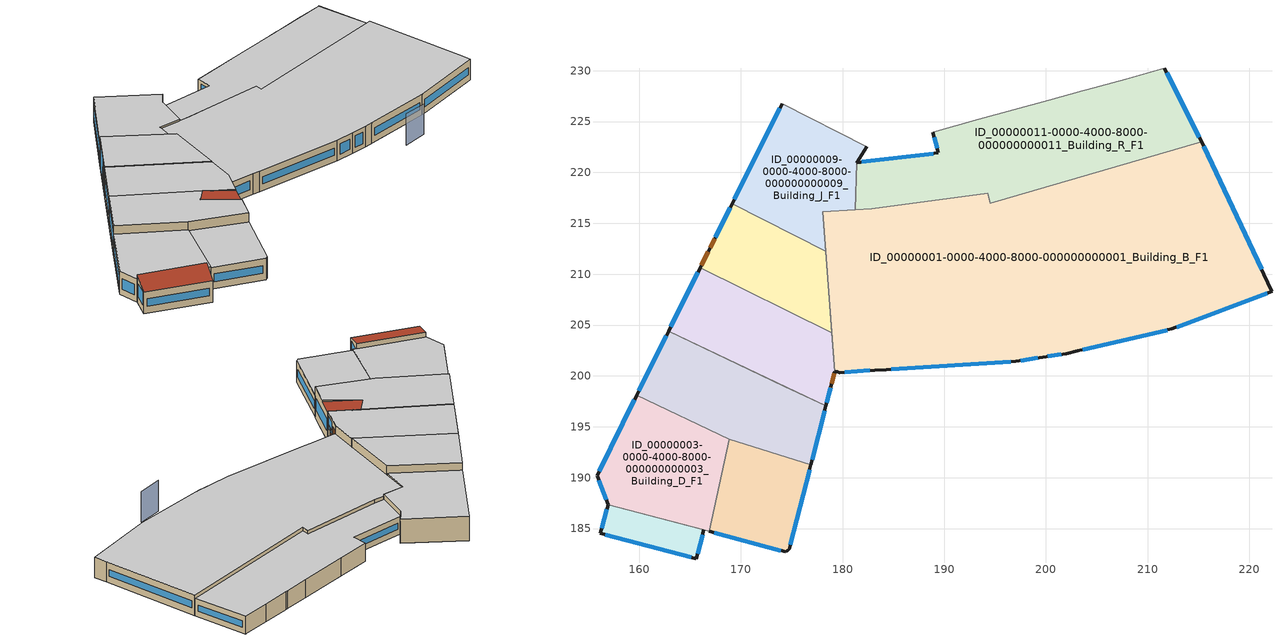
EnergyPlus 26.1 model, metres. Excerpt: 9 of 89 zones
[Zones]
ID_00000004-0000-4000-8000-000000000004_Building_E_F1
 floor ground (FLOOR_CONSTRUCTION_BE_MFH_01_EXISTING): 166.92,184.71 168.33,191.34 168.85,193.78 176.88,191.27 175.39,185.41 174.75,182.94 174.6,182.82 174.51,182.79 174.45,182.79 174.42,182.7 z4.11
 wall outside (WALL_CONSTRUCTION_BE_MFH_01_EXISTING): 166.92,184.71 174.42,182.7 174.45,182.79 174.51,182.79 174.6,182.82 174.75,182.94 176.88,191.27 z4.11:7.61
 wall adiabatic (WALL_CONSTRUCTION_BE_MFH_01_EXISTING): 176.88,191.27 168.85,193.78 166.92,184.71 z4.11:7.61
 window (WINDOW_CONSTRUCTION_BE_MFH_01_EXISTING): 167.41,184.58 173.94,182.83 z5.24:6.49; 174.88,183.42 176.76,190.79 z5.25:6.48
 ceiling to ID_00000004-0000-4000-8000-000000000004_Building_E_F2 (FLOOR_CONSTRUCTION_BE_MFH_01_EXISTING): 166.92,184.71 174.42,182.7 174.45,182.79 174.51,182.79 174.6,182.82 174.75,182.94 176.88,191.27 168.85,193.78 z7.61
ID_0000000b-0000-4000-8000-00000000000b_Building_L_F1
 floor ground (FLOOR_CONSTRUCTION_BE_TH_01_EXISTING): 159.76,198.09 162.9,204.39 178.36,197.05 176.88,191.27 168.85,193.78 167.84,194.26 z3.97
 wall outside (WALL_CONSTRUCTION_BE_TH_01_EXISTING): 162.9,204.39 159.76,198.09 z3.97:9.08; 176.88,191.27,9.08 176.88,191.27,3.97 178.36,197.05,3.97 178.36,197.05,8.82 177.7,194.45,8.79 177.7,194.45,9.08
 wall adiabatic (WALL_CONSTRUCTION_BE_TH_01_EXISTING): 159.76,198.09 168.85,193.78 176.88,191.27 z3.97:9.08; 174.24,199,9.08 174.24,199,9.06 178.36,197.05,8.82 178.36,197.05,3.97 162.9,204.39,3.97 162.9,204.39,9.08
 window (WINDOW_CONSTRUCTION_BE_TH_01_EXISTING): 162.68,203.94 159.99,198.54 z5.6:7.45; 177.01,191.75 178.24,196.56 z5.57:7.48
 ceiling to ID_0000000b-0000-4000-8000-00000000000b_Building_L_F2 (FLOOR_CONSTRUCTION_BE_TH_01_EXISTING): 159.76,198.09 168.85,193.78 176.88,191.27 177.7,194.45 172.91,197.26 174.24,199 162.9,204.39 z9.08
 roof outside (ROOF_CONSTRUCTION_BE_TH_01_EXISTING): 172.91,197.26,9.08 177.7,194.45,8.79 178.36,197.05,8.82 174.24,199,9.06
ID_00000001-0000-4000-8000-000000000001_Building_B_F1
 floor ground (FLOOR_CONSTRUCTION_BE_TH_01_EXISTING): 178.04,216.14 181.27,216.35 182.87,216.45 194.3,217.95 194.52,216.97 199.23,218.34 215.3,223.03 221.42,210.01 222.22,208.32 221.37,208 212.39,204.62 201.99,202.2 199.69,201.84 197.02,201.42 192.43,201.13 189.69,200.96 184.3,200.62 183.16,200.57 179.71,200.32 179.51,200.4 179.23,200.43 179.01,203.39 178.94,204.24 z4.26
 wall outside (WALL_CONSTRUCTION_BE_TH_01_EXISTING): 179.23,200.43 179.51,200.4 179.71,200.32 183.16,200.57 184.3,200.62 197.02,201.42 199.69,201.84 201.99,202.2 203.15,202.47 212.39,204.62 222.22,208.32 221.42,210.01 215.3,223.03 z4.26:7.63
 wall adiabatic (WALL_CONSTRUCTION_BE_TH_01_EXISTING): 215.3,223.03 194.52,216.97 194.3,217.95 182.87,216.45 181.27,216.35 178.04,216.14 179.23,200.43 z4.26:7.63
 window (WINDOW_CONSTRUCTION_BE_TH_01_EXISTING): 184.8,200.65 196.52,201.39 / 221.21,210.46 215.51,222.58 z5.38:6.51; 180.21,200.36 182.66,200.54 z5.21:6.68; 203.63,202.58 211.9,204.51 z5.36:6.53; 200.19,201.92 201.49,202.12 z5.03:6.86; 197.51,201.5 199.2,201.76 z5.12:6.77; 212.85,204.8 221.75,208.14 z5.37:6.52
 ceiling to ID_00000001-0000-4000-8000-000000000001_Building_B_F2 (FLOOR_CONSTRUCTION_BE_TH_01_EXISTING): 178.04,216.14 179.23,200.43 179.51,200.4 179.71,200.32 183.16,200.57 184.3,200.62 197.02,201.42 199.69,201.84 201.99,202.2 212.39,204.62 222.22,208.32 221.42,210.01 215.3,223.03 194.52,216.97 194.3,217.95 182.87,216.45 181.27,216.35 z7.63
ID_00000011-0000-4000-8000-000000000011_Building_R_F1
 floor ground (FLOOR_CONSTRUCTION_BE_TH_01_EXISTING): 181.27,216.35 181.4,220.97 189.42,221.92 188.87,223.95 211.65,230.24 215.3,223.03 199.23,218.34 194.52,216.97 194.3,217.95 182.87,216.45 z4.19
 wall outside (WALL_CONSTRUCTION_BE_TH_01_EXISTING): 188.87,223.95 189.42,221.92 181.4,220.97 / 215.3,223.03 211.65,230.24 z4.19:7.12
 wall adiabatic (WALL_CONSTRUCTION_BE_TH_01_EXISTING): 181.4,220.97 181.27,216.35 182.87,216.45 194.3,217.95 194.52,216.97 215.3,223.03 / 211.65,230.24 207.83,229.18 204,228.13 203.59,228.02 200.27,227.1 193.41,225.21 188.87,223.95 z4.19:7.12
 window (WINDOW_CONSTRUCTION_BE_TH_01_EXISTING): 188.92,221.86 181.89,221.03 / 215.07,223.48 211.87,229.79 z5.14:6.17; 189,223.47 189.29,222.4 z4.79:6.52
 ceiling to ID_00000011-0000-4000-8000-000000000011_Building_R_F2 (FLOOR_CONSTRUCTION_BE_TH_01_EXISTING): 181.27,216.35 182.87,216.45 194.3,217.95 194.52,216.97 215.3,223.03 211.65,230.24 188.87,223.95 189.42,221.92 181.4,220.97 z7.12
ID_00000009-0000-4000-8000-000000000009_Building_J_F1
 floor ground (FLOOR_CONSTRUCTION_BE_TH_01_EXISTING): 169.15,216.93 174.07,226.78 180.6,223.42 182.39,222.5 182.12,222.09 181.4,220.97 181.27,216.35 178.04,216.14 178.33,212.23 z3.89
 wall outside (WALL_CONSTRUCTION_BE_TH_01_EXISTING): 174.07,226.78 169.15,216.93 / 181.4,220.97 182.39,222.5 z3.89:7.89
 wall adiabatic (WALL_CONSTRUCTION_BE_TH_01_EXISTING): 169.15,216.93 178.33,212.23 178.04,216.14 181.27,216.35 181.4,220.97 / 182.39,222.5 174.07,226.78 z3.89:7.89
 window (WINDOW_CONSTRUCTION_BE_TH_01_EXISTING): 173.85,226.33 169.38,217.38 z5.2:6.57
 ceiling to ID_00000009-0000-4000-8000-000000000009_Building_J_F2 (FLOOR_CONSTRUCTION_BE_TH_01_EXISTING): 169.15,216.93 178.33,212.23 178.04,216.14 181.27,216.35 181.4,220.97 182.39,222.5 174.07,226.78 z7.89
ID_00000003-0000-4000-8000-000000000003_Building_D_F1
 floor ground (FLOOR_CONSTRUCTION_BE_TH_01_EXISTING): 155.87,190.19 159.76,198.09 167.84,194.26 168.85,193.78 168.33,191.34 166.92,184.71 166.37,184.86 156.96,187.35 z4.01
 wall outside (WALL_CONSTRUCTION_BE_TH_01_EXISTING): 159.76,198.09 155.87,190.19 156.96,187.35 z4.01:7.76
 wall adiabatic (WALL_CONSTRUCTION_BE_TH_01_EXISTING): 156.96,187.35 166.92,184.71 168.85,193.78 159.76,198.09 z4.01:7.76
 window (WINDOW_CONSTRUCTION_BE_TH_01_EXISTING): 156.05,189.73 156.78,187.82 z5.02:6.75; 159.54,197.64 156.09,190.64 z5.23:6.54
 ceiling to ID_00000003-0000-4000-8000-000000000003_Building_D_F2 (FLOOR_CONSTRUCTION_BE_TH_01_EXISTING): 155.87,190.19 156.96,187.35 166.92,184.71 168.85,193.78 159.76,198.09 z7.76
ID_0000000f-0000-4000-8000-00000000000f_Building_P_F1
 floor ground (FLOOR_CONSTRUCTION_BE_TH_01_EXISTING): 162.9,204.39 166,210.63 178.29,204.56 178.94,204.24 179.01,203.39 179.23,200.43 178.36,197.05 z3.93
 wall outside (WALL_CONSTRUCTION_BE_TH_01_EXISTING): 178.36,197.05 179.23,200.43 / 166,210.63 162.9,204.39 z3.93:9.01
 wall adiabatic (WALL_CONSTRUCTION_BE_TH_01_EXISTING): 162.9,204.39 178.36,197.05 / 179.23,200.43 178.94,204.24 166,210.63 z3.93:9.01
 window (WINDOW_CONSTRUCTION_BE_TH_01_EXISTING): 178.44,197.36 178.81,198.78 z7.15:8.4; 178.65,198.16 178.83,198.86 z6.47:6.78; 178.46,197.43 178.54,197.73 z6.36:6.83; 165.78,210.18 163.12,204.84 z5.69:7.25
 door (DOOR_CONSTRUCTION_BE_TH_01_EXISTING): 178.92,199.22 179.18,200.24 z4.03:8.01; 178.64,198.13 178.83,198.87 z4.03:6.4
 ceiling to ID_0000000f-0000-4000-8000-00000000000f_Building_P_F2 (FLOOR_CONSTRUCTION_BE_TH_01_EXISTING): 162.9,204.39 178.36,197.05 179.23,200.43 178.94,204.24 166,210.63 z9.01
ID_0000000a-0000-4000-8000-00000000000a_Building_K_F1
 floor ground (FLOOR_CONSTRUCTION_BE_TH_01_EXISTING): 166,210.63 169.15,216.93 178.33,212.23 178.94,204.24 178.29,204.56 z3.93
 wall outside (WALL_CONSTRUCTION_BE_TH_01_EXISTING): 169.15,216.93 166,210.63 z3.93:9.06
 wall adiabatic (WALL_CONSTRUCTION_BE_TH_01_EXISTING): 166,210.63 178.94,204.24 178.33,212.23 169.15,216.93 z3.93:9.06
 window (WINDOW_CONSTRUCTION_BE_TH_01_EXISTING): 168.96,216.54 167.5,213.62 z4.05:8.03
 door (DOOR_CONSTRUCTION_BE_TH_01_EXISTING): 166.78,212.19 166.12,210.86 z4.03:8.09; 167.44,213.5 166.99,212.6 z4.03:6.82
 ceiling to ID_0000000a-0000-4000-8000-00000000000a_Building_K_F2 (FLOOR_CONSTRUCTION_BE_TH_01_EXISTING): 166,210.63 178.94,204.24 178.33,212.23 169.15,216.93 z9.06
ID_00000007-0000-4000-8000-000000000007_Building_H_F1
 floor ground (FLOOR_CONSTRUCTION_BE_O_01_EXISTING): 156.21,184.52 156.96,187.35 166.37,184.86 165.63,182.03 z4.02
 wall outside (WALL_CONSTRUCTION_BE_O_01_EXISTING): 156.21,184.52 165.63,182.03 z4.02:7.58; 156.96,187.35,8.51 156.96,187.35,4.02 156.21,184.52,4.02 156.21,184.52,7.58; 166.37,184.86,8.51 165.63,182.03,7.58 165.63,182.03,4.02 166.37,184.86,4.02
 wall adiabatic (WALL_CONSTRUCTION_BE_O_01_EXISTING): 166.37,184.86 156.96,187.35 z4.02:8.51
 window (WINDOW_CONSTRUCTION_BE_O_01_EXISTING): 156.69,184.39 165.14,182.16 z5.19:6.42; 156.83,186.87 156.34,185.01 / 165.75,182.51 166.25,184.38 z5.21:7.32
 roof outside (ROOF_CONSTRUCTION_BE_O_01_EXISTING): 166.37,184.86,8.51 156.96,187.35,8.51 156.21,184.52,7.58 165.63,182.03,7.58
shading: 206.77,199.55,9.5 210.08,200.51,9.32 210.08,200.51,4.36 206.77,199.55,4.36
[Building]
UrbanScene: North axis=0; Terrain=City; Loads convergence tolerance value=0.04; Temperature convergence tolerance value=0.4; Solar distribution=FullExterior; Maximum number of warmup days=100; Name=Demo urban block
[Site:Location]
Demo Location: City=Anonymized; Reference system=local coordinates
[WindowMaterial:Shade]
Shading_Material: Solar transmittance=0.1; Solar reflectance=0.5; Visible transmittance=0.2; Visible reflectance=0.5; Infrared hemispherical emissivity=0.9; Infrared transmittance=0.05; Thickness=0.005; Conductivity=0.1; Shade to glass distance=0.05; Top opening multiplier=0.5; Bottom opening multiplier=0.5; Left side opening multiplier=0.5; Right side opening multiplier=0.5; Airflow permeability=0
[Material]
Name | Roughness | Thickness | Conductivity | Density | Specific heat | Solar absorptance | Thermal absorptance | Visible absorptance
BE_GypsumBlock_Material | MediumSmooth | 0.1 | 0.4 | 900 | 1000
WALL_MATERIAL_BE_O_01_EXISTING; WALL_MATERIAL_BE_MFH_01_EXISTING; WALL_MATERIAL_BE_TH_01_EXISTING | MediumRough | 0.1 | 0.22 | 900 | 840 | 0.7 | 0.9 | 0.7
ROOF_MATERIAL_BE_O_01_EXISTING | MediumRough | 0.1 | 0.23 | 800 | 920 | 0.75 | 0.9 | 0.75
FLOOR_MATERIAL_BE_O_01_EXISTING | MediumRough | 0.1 | 0.079 | 2000 | 840 | 0.6 | 0.9 | 0.6
FLOOR_MATERIAL_BE_MFH_01_EXISTING | MediumRough | 0.1 | 0.068 | 2000 | 840 | 0.6 | 0.9 | 0.6
ROOF_MATERIAL_BE_TH_01_EXISTING | MediumRough | 0.1 | 0.17 | 800 | 920 | 0.75 | 0.9 | 0.75
FLOOR_MATERIAL_BE_TH_01_EXISTING | MediumRough | 0.1 | 0.085 | 2000 | 840 | 0.6 | 0.9 | 0.6
DOOR_MATERIAL_BE_TH_01_EXISTING | MediumSmooth | 0.04 | 0.16 | 700 | 1300 | 0.7 | 0.9 | 0.7
[Construction]
BE_Internal_Partition_Const: BE_GypsumBlock_Material
WALL_CONSTRUCTION_BE_O_01_EXISTING: WALL_MATERIAL_BE_O_01_EXISTING
ROOF_CONSTRUCTION_BE_O_01_EXISTING: ROOF_MATERIAL_BE_O_01_EXISTING
FLOOR_CONSTRUCTION_BE_O_01_EXISTING: FLOOR_MATERIAL_BE_O_01_EXISTING
WINDOW_CONSTRUCTION_BE_O_01_EXISTING: GLASS_BE_O_01_EXISTING, AIR_GAP_BE_O_01_EXISTING, GLASS_BE_O_01_EXISTING
WALL_CONSTRUCTION_BE_MFH_01_EXISTING: WALL_MATERIAL_BE_MFH_01_EXISTING
FLOOR_CONSTRUCTION_BE_MFH_01_EXISTING: FLOOR_MATERIAL_BE_MFH_01_EXISTING
WINDOW_CONSTRUCTION_BE_MFH_01_EXISTING: GLASS_BE_MFH_01_EXISTING, AIR_GAP_BE_MFH_01_EXISTING, GLASS_BE_MFH_01_EXISTING
WALL_CONSTRUCTION_BE_TH_01_EXISTING: WALL_MATERIAL_BE_TH_01_EXISTING
ROOF_CONSTRUCTION_BE_TH_01_EXISTING: ROOF_MATERIAL_BE_TH_01_EXISTING
FLOOR_CONSTRUCTION_BE_TH_01_EXISTING: FLOOR_MATERIAL_BE_TH_01_EXISTING
WINDOW_CONSTRUCTION_BE_TH_01_EXISTING: GLASS_BE_TH_01_EXISTING, AIR_GAP_BE_TH_01_EXISTING, GLASS_BE_TH_01_EXISTING
DOOR_CONSTRUCTION_BE_TH_01_EXISTING: DOOR_MATERIAL_BE_TH_01_EXISTING
[WindowMaterial:Glazing] Back side infrared hemispherical emissivity=0.84; Back side solar reflectance at normal incidence=0.071; Back side visible reflectance at normal incidence=0.08; Conductivity=1; Front side infrared hemispherical emissivity=0.84; Front side solar reflectance at normal incidence=0.071; Front side visible reflectance at normal incidence=0.08; Infrared transmittance at normal incidence=0; Optical data type=SpectralAverage; Solar transmittance at normal incidence=0.775; Thickness=0.006; Visible transmittance at normal incidence=0.881
GLASS_BE_O_01_EXISTING; GLASS_BE_MFH_01_EXISTING; GLASS_BE_TH_01_EXISTING
[WindowMaterial:Gas] Gas type=Air; Thickness=0.012
AIR_GAP_BE_O_01_EXISTING; AIR_GAP_BE_MFH_01_EXISTING; AIR_GAP_BE_TH_01_EXISTING
[Zone] Multiplier=1
Name | Ceiling height | Volume
ID_00000004-0000-4000-8000-000000000004_Building_E_F1 | 3.504 | 261.18
ID_0000000b-0000-4000-8000-00000000000b_Building_L_F1 | 4.8187 | 581.33
ID_00000001-0000-4000-8000-000000000001_Building_B_F1 | 3.3693 | 2257.25
ID_00000011-0000-4000-8000-000000000011_Building_R_F1 | 2.92543 | 684.41
ID_00000009-0000-4000-8000-000000000009_Building_J_F1 | 4.0008 | 425.26
ID_00000003-0000-4000-8000-000000000003_Building_D_F1 | 3.75394 | 421.87
ID_0000000f-0000-4000-8000-00000000000f_Building_P_F1 | 5.07828 | 559.29
ID_0000000a-0000-4000-8000-00000000000a_Building_K_F1 | 5.13496 | 442.25
ID_00000007-0000-4000-8000-000000000007_Building_H_F1 | 3.5 | 99.78
[InternalMass] Construction=BE_Internal_Partition_Const
Name | Zone or zonelist | Surface area
ID_00000004-0000-4000-8000-000000000004_Building_E_F1_Vertical_Internal_Mass | ID_00000004-0000-4000-8000-000000000004_Building_E_F1 | 37.27
ID_0000000b-0000-4000-8000-00000000000b_Building_L_F1_Vertical_Internal_Mass | ID_0000000b-0000-4000-8000-00000000000b_Building_L_F1 | 60.32
ID_00000001-0000-4000-8000-000000000001_Building_B_F1_Vertical_Internal_Mass | ID_00000001-0000-4000-8000-000000000001_Building_B_F1 | 334.97
ID_00000011-0000-4000-8000-000000000011_Building_R_F1_Vertical_Internal_Mass | ID_00000011-0000-4000-8000-000000000011_Building_R_F1 | 116.98
ID_00000009-0000-4000-8000-000000000009_Building_J_F1_Vertical_Internal_Mass | ID_00000009-0000-4000-8000-000000000009_Building_J_F1 | 53.15
ID_00000003-0000-4000-8000-000000000003_Building_D_F1_Vertical_Internal_Mass | ID_00000003-0000-4000-8000-000000000003_Building_D_F1 | 56.19
ID_0000000f-0000-4000-8000-00000000000f_Building_P_F1_Vertical_Internal_Mass | ID_0000000f-0000-4000-8000-00000000000f_Building_P_F1 | 55.07
ID_0000000a-0000-4000-8000-00000000000a_Building_K_F1_Vertical_Internal_Mass | ID_0000000a-0000-4000-8000-00000000000a_Building_K_F1 | 43.06
ID_00000007-0000-4000-8000-000000000007_Building_H_F1_Vertical_Internal_Mass | ID_00000007-0000-4000-8000-000000000007_Building_H_F1 | 14.25
[People] Number of people schedule=People_Number_Schedule; Number of people calculation method=People; Activity level schedule=People_Activity_Schedule; Carbon dioxide generation rate=3.82e-08; Fraction radiant=0.3; Sensible heat fraction=0.5; Mean radiant temperature calculation type=EnclosureAveraged
Name | Zone or zonelist or space or spacelist | Number of people
People_ID_00000004-0000-4000-8000-000000000004_Building_E_F1 | ID_00000004-0000-4000-8000-000000000004_Building_E_F1 | 2
People_ID_0000000b-0000-4000-8000-00000000000b_Building_L_F1 | ID_0000000b-0000-4000-8000-00000000000b_Building_L_F1 | 3
People_ID_00000001-0000-4000-8000-000000000001_Building_B_F1 | ID_00000001-0000-4000-8000-000000000001_Building_B_F1 | 19
People_ID_00000011-0000-4000-8000-000000000011_Building_R_F1 | ID_00000011-0000-4000-8000-000000000011_Building_R_F1 | 7
People_ID_00000009-0000-4000-8000-000000000009_Building_J_F1 | ID_00000009-0000-4000-8000-000000000009_Building_J_F1 | 3
People_ID_00000003-0000-4000-8000-000000000003_Building_D_F1 | ID_00000003-0000-4000-8000-000000000003_Building_D_F1 | 3
People_ID_0000000f-0000-4000-8000-00000000000f_Building_P_F1 | ID_0000000f-0000-4000-8000-00000000000f_Building_P_F1 | 4
People_ID_0000000a-0000-4000-8000-00000000000a_Building_K_F1 | ID_0000000a-0000-4000-8000-00000000000a_Building_K_F1 | 3
People_ID_00000007-0000-4000-8000-000000000007_Building_H_F1 | ID_00000007-0000-4000-8000-000000000007_Building_H_F1 | 1
[Lights] Schedule=Lighting_Schedule; Design level calculation method=LightingLevel; Radiant fraction=0.4; Fraction visible=0.1
Name | Zone or zonelist or space or spacelist | Lighting level
Lights_ID_00000004-0000-4000-8000-000000000004_Building_E_F1 | ID_00000004-0000-4000-8000-000000000004_Building_E_F1 | 372.692
Lights_ID_0000000b-0000-4000-8000-00000000000b_Building_L_F1 | ID_0000000b-0000-4000-8000-00000000000b_Building_L_F1 | 603.207
Lights_ID_00000001-0000-4000-8000-000000000001_Building_B_F1 | ID_00000001-0000-4000-8000-000000000001_Building_B_F1 | 3349.73
Lights_ID_00000011-0000-4000-8000-000000000011_Building_R_F1 | ID_00000011-0000-4000-8000-000000000011_Building_R_F1 | 1169.75
Lights_ID_00000009-0000-4000-8000-000000000009_Building_J_F1 | ID_00000009-0000-4000-8000-000000000009_Building_J_F1 | 531.469
Lights_ID_00000003-0000-4000-8000-000000000003_Building_D_F1 | ID_00000003-0000-4000-8000-000000000003_Building_D_F1 | 561.908
Lights_ID_0000000f-0000-4000-8000-00000000000f_Building_P_F1 | ID_0000000f-0000-4000-8000-00000000000f_Building_P_F1 | 550.666
Lights_ID_0000000a-0000-4000-8000-00000000000a_Building_K_F1 | ID_0000000a-0000-4000-8000-00000000000a_Building_K_F1 | 430.624
Lights_ID_00000007-0000-4000-8000-000000000007_Building_H_F1 | ID_00000007-0000-4000-8000-000000000007_Building_H_F1 | 142.548
[ElectricEquipment] Schedule=Equipment_Schedule; Design level calculation method=EquipmentLevel; Fraction latent=0.1; Fraction radiant=0.3; Fraction lost=0.1
Name | Zone or zonelist or space or spacelist | Design level
ElectricEquipment_ID_00000004-0000-4000-8000-000000000004_Building_E_F1 | ID_00000004-0000-4000-8000-000000000004_Building_E_F1 | 149.077
ElectricEquipment_ID_0000000b-0000-4000-8000-00000000000b_Building_L_F1 | ID_0000000b-0000-4000-8000-00000000000b_Building_L_F1 | 241.283
ElectricEquipment_ID_00000001-0000-4000-8000-000000000001_Building_B_F1 | ID_00000001-0000-4000-8000-000000000001_Building_B_F1 | 1339.89
ElectricEquipment_ID_00000011-0000-4000-8000-000000000011_Building_R_F1 | ID_00000011-0000-4000-8000-000000000011_Building_R_F1 | 467.901
ElectricEquipment_ID_00000009-0000-4000-8000-000000000009_Building_J_F1 | ID_00000009-0000-4000-8000-000000000009_Building_J_F1 | 212.588
ElectricEquipment_ID_00000003-0000-4000-8000-000000000003_Building_D_F1 | ID_00000003-0000-4000-8000-000000000003_Building_D_F1 | 224.763
ElectricEquipment_ID_0000000f-0000-4000-8000-00000000000f_Building_P_F1 | ID_0000000f-0000-4000-8000-00000000000f_Building_P_F1 | 220.266
ElectricEquipment_ID_0000000a-0000-4000-8000-00000000000a_Building_K_F1 | ID_0000000a-0000-4000-8000-00000000000a_Building_K_F1 | 172.25
ElectricEquipment_ID_00000007-0000-4000-8000-000000000007_Building_H_F1 | ID_00000007-0000-4000-8000-000000000007_Building_H_F1 | 57.0194
[WindowShadingControl] Shading type=InteriorShade; Shading control type=OnIfScheduleAllows; Schedule=Shading_Schedule; Shading control is scheduled=Yes; Shading device material=Shading_Material
Name | Zone | Fenestration surface name 1 | Fenestration surface name 2 | Fenestration surface name 3 | Fenestration surface name 4 | Fenestration surface name 5 | Fenestration surface name 6 | Fenestration surface name 7
Shading_Control_ID_00000004-0000-4000-8000-000000000004_Building_E_F1 | ID_00000004-0000-4000-8000-000000000004_Building_E_F1 | Window_WallSurface_UUID_e7d9032c-4664-43b2-8388-2e2008748ad8_Floor1 | Window_WallSurface_UUID_d88c7a2c-6721-44a2-8e8c-b7bcccf4f5dd_Floor1
Shading_Control_ID_0000000b-0000-4000-8000-00000000000b_Building_L_F1 | ID_0000000b-0000-4000-8000-00000000000b_Building_L_F1 | Window_WallSurface_UUID_f03a497a-88a1-4b05-99e7-cc0fab17a9d2_Floor1 | Window_WallSurface_UUID_fe39ca2c-a0a8-48eb-b476-da92515caae3_Floor1
Shading_Control_ID_00000001-0000-4000-8000-000000000001_Building_B_F1 | ID_00000001-0000-4000-8000-000000000001_Building_B_F1 | Window_WallSurface_UUID_3aaa1fe3-8c76-471e-8faf-d144c7263ce6_Floor1 | Window_WallSurface_UUID_3980704e-f2cc-495b-834b-3a56a41aeb59_Floor1 | Window_WallSurface_UUID_77db85c3-6c43-4d17-bf01-e79bc5d1d286_Floor1 | Window_WallSurface_UUID_01560b55-9d6b-4710-9182-55fa23a28245_Floor1 | Window_WallSurface_UUID_727a717e-2e44-4766-88d7-e2c725c94f32_Floor1 | Window_WallSurface_UUID_62939d00-fa4a-4959-97a5-5a54d2a29941_Floor1 | Window_WallSurface_UUID_9fcb1c4e-6217-42a4-921a-4dc4a6d3f108_Floor1
Shading_Control_ID_00000011-0000-4000-8000-000000000011_Building_R_F1 | ID_00000011-0000-4000-8000-000000000011_Building_R_F1 | Window_WallSurface_UUID_186ab8b4-0234-490f-9d78-bf20c8a835f7_Floor1 | Window_WallSurface_UUID_df8662ec-1f87-4bb0-9486-61e4f246d5e6_Floor1 | Window_WallSurface_UUID_2e6c7f8d-f140-4878-a855-e46219169383_Floor1
Shading_Control_ID_00000009-0000-4000-8000-000000000009_Building_J_F1 | ID_00000009-0000-4000-8000-000000000009_Building_J_F1 | Window_WallSurface_UUID_d943a3cb-f6bc-430a-837e-4f2f6ba5f7e9_Floor1
Shading_Control_ID_00000003-0000-4000-8000-000000000003_Building_D_F1 | ID_00000003-0000-4000-8000-000000000003_Building_D_F1 | Window_WallSurface_UUID_d23dc29f-d521-4465-a9b8-5cc14cf86bf3_Floor1 | Window_WallSurface_UUID_52e8ae26-789a-4220-9848-c06cb7d3d41e_Floor1
Shading_Control_ID_0000000f-0000-4000-8000-00000000000f_Building_P_F1 | ID_0000000f-0000-4000-8000-00000000000f_Building_P_F1 | Window_UUID_ac2d4b3c-eabd-4c2f-a7a2-38527e9917a7 | Window_UUID_15e1626d-199c-4062-8ae5-ec3544634dc5 | Window_UUID_69c15b94-f58d-43ce-a8a1-d8d4fb4c86c7 | Window_WallSurface_UUID_4454cb4c-02ad-4a59-b29e-558ba6a484f6_Floor1
Shading_Control_ID_0000000a-0000-4000-8000-00000000000a_Building_K_F1 | ID_0000000a-0000-4000-8000-00000000000a_Building_K_F1 | Window_UUID_f4295b62-ddbd-47d2-a628-6641817ebba6
Shading_Control_ID_00000007-0000-4000-8000-000000000007_Building_H_F1 | ID_00000007-0000-4000-8000-000000000007_Building_H_F1 | Window_WallSurface_UUID_c0f6a725-8be4-4e8a-90e5-6fffdfd07bb2_Floor1 | Window_WallSurface_UUID_3f625452-3107-4b44-b387-0a49ddb1497e_Floor1 | Window_WallSurface_UUID_0d8aedab-04cd-4d04-b6ef-577616b17e03_Floor1
[ZoneVentilation:WindandStackOpenArea] Opening area fraction schedule=Window_Open_Schedule; Effective angle=0; Discharge coefficient for opening=0.65; Minimum indoor temperature=22; Maximum indoor temperature=100; Delta temperature=-100; Minimum outdoor temperature=15; Maximum outdoor temperature=30; Maximum wind speed=40
Name | Zone or space | Opening area
Window_Ventilation_ID_00000004-0000-4000-8000-000000000004_Building_E_F1 | ID_00000004-0000-4000-8000-000000000004_Building_E_F1 | 17.7716
Window_Ventilation_ID_0000000b-0000-4000-8000-00000000000b_Building_L_F1 | ID_0000000b-0000-4000-8000-00000000000b_Building_L_F1 | 20.5915
Window_Ventilation_ID_00000001-0000-4000-8000-000000000001_Building_B_F1 | ID_00000001-0000-4000-8000-000000000001_Building_B_F1 | 58.087
Window_Ventilation_ID_00000011-0000-4000-8000-000000000011_Building_R_F1 | ID_00000011-0000-4000-8000-000000000011_Building_R_F1 | 16.5644
Window_Ventilation_ID_00000009-0000-4000-8000-000000000009_Building_J_F1 | ID_00000009-0000-4000-8000-000000000009_Building_J_F1 | 13.6465
Window_Ventilation_ID_00000003-0000-4000-8000-000000000003_Building_D_F1 | ID_00000003-0000-4000-8000-000000000003_Building_D_F1 | 13.7905
Window_Ventilation_ID_0000000f-0000-4000-8000-00000000000f_Building_P_F1 | ID_0000000f-0000-4000-8000-00000000000f_Building_P_F1 | 11.4887
Window_Ventilation_ID_0000000a-0000-4000-8000-00000000000a_Building_K_F1 | ID_0000000a-0000-4000-8000-00000000000a_Building_K_F1 | 12.9697
Window_Ventilation_ID_00000007-0000-4000-8000-000000000007_Building_H_F1 | ID_00000007-0000-4000-8000-000000000007_Building_H_F1 | 18.8935
[ThermostatSetpoint:SingleHeating] Setpoint temperature schedule=Heating Setpoint Schedule
ID_00000004-0000-4000-8000-000000000004_Building_E_F1 Heating Only Setpoint; ID_0000000b-0000-4000-8000-00000000000b_Building_L_F1 Heating Only Setpoint; ID_00000001-0000-4000-8000-000000000001_Building_B_F1 Heating Only Setpoint; ID_00000011-0000-4000-8000-000000000011_Building_R_F1 Heating Only Setpoint; ID_00000009-0000-4000-8000-000000000009_Building_J_F1 Heating Only Setpoint; ID_00000003-0000-4000-8000-000000000003_Building_D_F1 Heating Only Setpoint; ID_0000000f-0000-4000-8000-00000000000f_Building_P_F1 Heating Only Setpoint; ID_0000000a-0000-4000-8000-00000000000a_Building_K_F1 Heating Only Setpoint; ID_00000007-0000-4000-8000-000000000007_Building_H_F1 Heating Only Setpoint
[ZoneControl:Thermostat] Control type schedule=Heating Only Control Type Sched
Name | Zone or zonelist | Control 1
ID_00000004-0000-4000-8000-000000000004_Building_E_F1 Thermostat | ID_00000004-0000-4000-8000-000000000004_Building_E_F1 | ID_00000004-0000-4000-8000-000000000004_Building_E_F1 Heating Only Setpoint
ID_0000000b-0000-4000-8000-00000000000b_Building_L_F1 Thermostat | ID_0000000b-0000-4000-8000-00000000000b_Building_L_F1 | ID_0000000b-0000-4000-8000-00000000000b_Building_L_F1 Heating Only Setpoint
ID_00000001-0000-4000-8000-000000000001_Building_B_F1 Thermostat | ID_00000001-0000-4000-8000-000000000001_Building_B_F1 | ID_00000001-0000-4000-8000-000000000001_Building_B_F1 Heating Only Setpoint
ID_00000011-0000-4000-8000-000000000011_Building_R_F1 Thermostat | ID_00000011-0000-4000-8000-000000000011_Building_R_F1 | ID_00000011-0000-4000-8000-000000000011_Building_R_F1 Heating Only Setpoint
ID_00000009-0000-4000-8000-000000000009_Building_J_F1 Thermostat | ID_00000009-0000-4000-8000-000000000009_Building_J_F1 | ID_00000009-0000-4000-8000-000000000009_Building_J_F1 Heating Only Setpoint
ID_00000003-0000-4000-8000-000000000003_Building_D_F1 Thermostat | ID_00000003-0000-4000-8000-000000000003_Building_D_F1 | ID_00000003-0000-4000-8000-000000000003_Building_D_F1 Heating Only Setpoint
ID_0000000f-0000-4000-8000-00000000000f_Building_P_F1 Thermostat | ID_0000000f-0000-4000-8000-00000000000f_Building_P_F1 | ID_0000000f-0000-4000-8000-00000000000f_Building_P_F1 Heating Only Setpoint
ID_0000000a-0000-4000-8000-00000000000a_Building_K_F1 Thermostat | ID_0000000a-0000-4000-8000-00000000000a_Building_K_F1 | ID_0000000a-0000-4000-8000-00000000000a_Building_K_F1 Heating Only Setpoint
ID_00000007-0000-4000-8000-000000000007_Building_H_F1 Thermostat | ID_00000007-0000-4000-8000-000000000007_Building_H_F1 | ID_00000007-0000-4000-8000-000000000007_Building_H_F1 Heating Only Setpoint
[ZoneHVAC:IdealLoadsAirSystem] Maximum heating supply air temperature=50; Minimum cooling supply air temperature=13; Maximum heating supply air humidity ratio=0.0156; Minimum cooling supply air humidity ratio=0.0077; Heating limit=NoLimit; Cooling limit=LimitCapacity; Maximum cooling air flow rate=0; Maximum total cooling capacity=0
ID_00000010-0000-4000-8000-000000000010_Building_Q_F1 Ideal Loads; ID_00000010-0000-4000-8000-000000000010_Building_Q_F2 Ideal Loads; ID_00000010-0000-4000-8000-000000000010_Building_Q_F3 Ideal Loads; ID_00000010-0000-4000-8000-000000000010_Building_Q_F4 Ideal Loads; ID_00000010-0000-4000-8000-000000000010_Building_Q_F5 Ideal Loads; ID_00000002-0000-4000-8000-000000000002_Building_C_F1 Ideal Loads; ID_00000002-0000-4000-8000-000000000002_Building_C_F2 Ideal Loads; ID_00000002-0000-4000-8000-000000000002_Building_C_F3 Ideal Loads; ID_00000002-0000-4000-8000-000000000002_Building_C_F4 Ideal Loads; ID_00000002-0000-4000-8000-000000000002_Building_C_F5 Ideal Loads; ID_00000002-0000-4000-8000-000000000002_Building_C_F6 Ideal Loads; ID_00000002-0000-4000-8000-000000000002_Building_C_F7 Ideal Loads; ID_00000004-0000-4000-8000-000000000004_Building_E_F1 Ideal Loads; ID_00000004-0000-4000-8000-000000000004_Building_E_F2 Ideal Loads; ID_00000004-0000-4000-8000-000000000004_Building_E_F3 Ideal Loads; ID_00000004-0000-4000-8000-000000000004_Building_E_F4 Ideal Loads; ID_0000000c-0000-4000-8000-00000000000c_Building_M_F1 Ideal Loads; ID_0000000c-0000-4000-8000-00000000000c_Building_M_F2 Ideal Loads; ID_0000000c-0000-4000-8000-00000000000c_Building_M_F3 Ideal Loads; ID_0000000c-0000-4000-8000-00000000000c_Building_M_F4 Ideal Loads; ID_0000000c-0000-4000-8000-00000000000c_Building_M_F5 Ideal Loads; ID_0000000b-0000-4000-8000-00000000000b_Building_L_F1 Ideal Loads; ID_0000000b-0000-4000-8000-00000000000b_Building_L_F2 Ideal Loads; ID_0000000b-0000-4000-8000-00000000000b_Building_L_F3 Ideal Loads; ID_0000000b-0000-4000-8000-00000000000b_Building_L_F4 Ideal Loads; ID_0000000b-0000-4000-8000-00000000000b_Building_L_F5 Ideal Loads; ID_0000000e-0000-4000-8000-00000000000e_Building_O_F1 Ideal Loads; ID_0000000e-0000-4000-8000-00000000000e_Building_O_F2 Ideal Loads; ID_0000000e-0000-4000-8000-00000000000e_Building_O_F3 Ideal Loads; ID_0000000e-0000-4000-8000-00000000000e_Building_O_F4 Ideal Loads; ID_0000000e-0000-4000-8000-00000000000e_Building_O_F5 Ideal Loads; ID_00000000-0000-4000-8000-000000000000_Building_A_F1 Ideal Loads; ID_00000000-0000-4000-8000-000000000000_Building_A_F2 Ideal Loads; ID_00000000-0000-4000-8000-000000000000_Building_A_F3 Ideal Loads; ID_00000000-0000-4000-8000-000000000000_Building_A_F4 Ideal Loads; ID_00000000-0000-4000-8000-000000000000_Building_A_F5 Ideal Loads; ID_00000001-0000-4000-8000-000000000001_Building_B_F1 Ideal Loads; ID_00000001-0000-4000-8000-000000000001_Building_B_F2 Ideal Loads; ID_00000001-0000-4000-8000-000000000001_Building_B_F3 Ideal Loads; ID_00000001-0000-4000-8000-000000000001_Building_B_F4 Ideal Loads; ID_00000011-0000-4000-8000-000000000011_Building_R_F1 Ideal Loads; ID_00000011-0000-4000-8000-000000000011_Building_R_F2 Ideal Loads; ID_00000011-0000-4000-8000-000000000011_Building_R_F3 Ideal Loads; ID_00000011-0000-4000-8000-000000000011_Building_R_F4 Ideal Loads; ID_00000011-0000-4000-8000-000000000011_Building_R_F5 Ideal Loads; ID_00000005-0000-4000-8000-000000000005_Building_F_F1 Ideal Loads; ID_00000005-0000-4000-8000-000000000005_Building_F_F2 Ideal Loads; ID_00000005-0000-4000-8000-000000000005_Building_F_F3 Ideal Loads; ID_00000005-0000-4000-8000-000000000005_Building_F_F4 Ideal Loads; ID_00000005-0000-4000-8000-000000000005_Building_F_F5 Ideal Loads; ID_00000005-0000-4000-8000-000000000005_Building_F_F6 Ideal Loads; ID_00000006-0000-4000-8000-000000000006_Building_G_F1 Ideal Loads; ID_00000006-0000-4000-8000-000000000006_Building_G_F2 Ideal Loads; ID_00000006-0000-4000-8000-000000000006_Building_G_F3 Ideal Loads; ID_00000006-0000-4000-8000-000000000006_Building_G_F4 Ideal Loads; ID_00000006-0000-4000-8000-000000000006_Building_G_F5 Ideal Loads; ID_00000009-0000-4000-8000-000000000009_Building_J_F1 Ideal Loads; ID_00000009-0000-4000-8000-000000000009_Building_J_F2 Ideal Loads; ID_00000009-0000-4000-8000-000000000009_Building_J_F3 Ideal Loads; ID_00000009-0000-4000-8000-000000000009_Building_J_F4 Ideal Loads; ID_00000009-0000-4000-8000-000000000009_Building_J_F5 Ideal Loads; ID_0000000d-0000-4000-8000-00000000000d_Building_N_F1 Ideal Loads; ID_0000000d-0000-4000-8000-00000000000d_Building_N_F2 Ideal Loads; ID_0000000d-0000-4000-8000-00000000000d_Building_N_F3 Ideal Loads; ID_0000000d-0000-4000-8000-00000000000d_Building_N_F4 Ideal Loads; ID_0000000d-0000-4000-8000-00000000000d_Building_N_F5 Ideal Loads; ID_00000008-0000-4000-8000-000000000008_Building_I_F1 Ideal Loads; ID_00000008-0000-4000-8000-000000000008_Building_I_F2 Ideal Loads; ID_00000008-0000-4000-8000-000000000008_Building_I_F3 Ideal Loads; ID_00000008-0000-4000-8000-000000000008_Building_I_F4 Ideal Loads; ID_00000008-0000-4000-8000-000000000008_Building_I_F5 Ideal Loads; ID_00000003-0000-4000-8000-000000000003_Building_D_F1 Ideal Loads; ID_00000003-0000-4000-8000-000000000003_Building_D_F2 Ideal Loads; ID_00000003-0000-4000-8000-000000000003_Building_D_F3 Ideal Loads; ID_00000003-0000-4000-8000-000000000003_Building_D_F4 Ideal Loads; ID_00000003-0000-4000-8000-000000000003_Building_D_F5 Ideal Loads; ID_00000003-0000-4000-8000-000000000003_Building_D_F6 Ideal Loads; ID_0000000f-0000-4000-8000-00000000000f_Building_P_F1 Ideal Loads; ID_0000000f-0000-4000-8000-00000000000f_Building_P_F2 Ideal Loads; ID_0000000f-0000-4000-8000-00000000000f_Building_P_F3 Ideal Loads; ID_0000000f-0000-4000-8000-00000000000f_Building_P_F4 Ideal Loads; ID_0000000f-0000-4000-8000-00000000000f_Building_P_F5 Ideal Loads; ID_0000000a-0000-4000-8000-00000000000a_Building_K_F1 Ideal Loads; ID_0000000a-0000-4000-8000-00000000000a_Building_K_F2 Ideal Loads; ID_0000000a-0000-4000-8000-00000000000a_Building_K_F3 Ideal Loads; ID_0000000a-0000-4000-8000-00000000000a_Building_K_F4 Ideal Loads; ID_0000000a-0000-4000-8000-00000000000a_Building_K_F5 Ideal Loads; ID_0000000a-0000-4000-8000-00000000000a_Building_K_F6 Ideal Loads; ID_00000007-0000-4000-8000-000000000007_Building_H_F1 Ideal Loads
[Zone equipment]
ID_00000004-0000-4000-8000-000000000004_Building_E_F1: ID_00000004-0000-4000-8000-000000000004_Building_E_F1 Ideal Loads
ID_0000000b-0000-4000-8000-00000000000b_Building_L_F1: ID_0000000b-0000-4000-8000-00000000000b_Building_L_F1 Ideal Loads
ID_00000001-0000-4000-8000-000000000001_Building_B_F1: ID_00000001-0000-4000-8000-000000000001_Building_B_F1 Ideal Loads
ID_00000011-0000-4000-8000-000000000011_Building_R_F1: ID_00000011-0000-4000-8000-000000000011_Building_R_F1 Ideal Loads
ID_00000009-0000-4000-8000-000000000009_Building_J_F1: ID_00000009-0000-4000-8000-000000000009_Building_J_F1 Ideal Loads
ID_00000003-0000-4000-8000-000000000003_Building_D_F1: ID_00000003-0000-4000-8000-000000000003_Building_D_F1 Ideal Loads
ID_0000000f-0000-4000-8000-00000000000f_Building_P_F1: ID_0000000f-0000-4000-8000-00000000000f_Building_P_F1 Ideal Loads
ID_0000000a-0000-4000-8000-00000000000a_Building_K_F1: ID_0000000a-0000-4000-8000-00000000000a_Building_K_F1 Ideal Loads
ID_00000007-0000-4000-8000-000000000007_Building_H_F1: ID_00000007-0000-4000-8000-000000000007_Building_H_F1 Ideal Loads
[ZoneInfiltration:DesignFlowRate] Schedule=Infiltration_Schedule; Design flow rate calculation method=AirChanges/Hour; Air changes per hour=1; Constant term coefficient=1; Temperature term coefficient=0; Velocity term coefficient=0; Velocity squared term coefficient=0
Name | Zone or zonelist or space or spacelist
ID_00000004-0000-4000-8000-000000000004_Building_E_F1 Infiltration | ID_00000004-0000-4000-8000-000000000004_Building_E_F1
ID_0000000b-0000-4000-8000-00000000000b_Building_L_F1 Infiltration | ID_0000000b-0000-4000-8000-00000000000b_Building_L_F1
ID_00000001-0000-4000-8000-000000000001_Building_B_F1 Infiltration | ID_00000001-0000-4000-8000-000000000001_Building_B_F1
ID_00000011-0000-4000-8000-000000000011_Building_R_F1 Infiltration | ID_00000011-0000-4000-8000-000000000011_Building_R_F1
ID_00000009-0000-4000-8000-000000000009_Building_J_F1 Infiltration | ID_00000009-0000-4000-8000-000000000009_Building_J_F1
ID_00000003-0000-4000-8000-000000000003_Building_D_F1 Infiltration | ID_00000003-0000-4000-8000-000000000003_Building_D_F1
ID_0000000f-0000-4000-8000-00000000000f_Building_P_F1 Infiltration | ID_0000000f-0000-4000-8000-00000000000f_Building_P_F1
ID_0000000a-0000-4000-8000-00000000000a_Building_K_F1 Infiltration | ID_0000000a-0000-4000-8000-00000000000a_Building_K_F1
ID_00000007-0000-4000-8000-000000000007_Building_H_F1 Infiltration | ID_00000007-0000-4000-8000-000000000007_Building_H_F1
[Schedule:Compact]
People_Number_Schedule: Through: 12/31, For: Weekdays, Until: 07:00, 1, Until: 09:00, 0.5, Until: 17:00, 0.1, Until: 24:00, 1, For: Weekends Holidays AllOtherDays, Until: 08:00, 1, Until: 24:00, 0.8
People_Activity_Schedule: Through: 12/31, For: AllDays, Until: 07:00, 72, Until: 24:00, 120
Lighting_Schedule: Through: 12/31, For: Weekdays, Until: 06:00, 0, Until: 08:00, 0.5, Until: 17:00, 0.05, Until: 23:00, 0.8, Until: 24:00, 0.05, For: Weekends Holidays AllOtherDays, Until: 08:00, 0, Until: 17:00, 0.1, Until: 24:00, 0.8
Equipment_Schedule: Through: 12/31, For: Weekdays, Until: 06:00, 0.2, Until: 08:00, 0.6, Until: 17:00, 0.2, Until: 23:00, 0.8, Until: 24:00, 0.2, For: Weekends Holidays AllOtherDays, Until: 08:00, 0.2, Until: 23:00, 0.6, Until: 24:00, 0.2
Infiltration_Schedule; Heating Only Control Type Sched: Through: 12/31, For: AllDays, Until: 24:00, 1
Heating Setpoint Schedule: Through: 12/31, For: AllDays, Until: 24:00, 21
Shading_Schedule: Through: 03/31, For: AllDays, Until: 24:00, 0, Through: 09/30, For: AllDays, Until: 08:00, 0, Until: 19:00, 1, Until: 24:00, 0, Through: 12/31, For: AllDays, Until: 24:00, 0
Window_Open_Schedule: Through: 03/31, For: AllDays, Until: 24:00, 0, Through: 09/30, For: AllDays, Until: 07:00, 1, Until: 20:00, 0, Until: 24:00, 1, Through: 12/31, For: AllDays, Until: 24:00, 0
